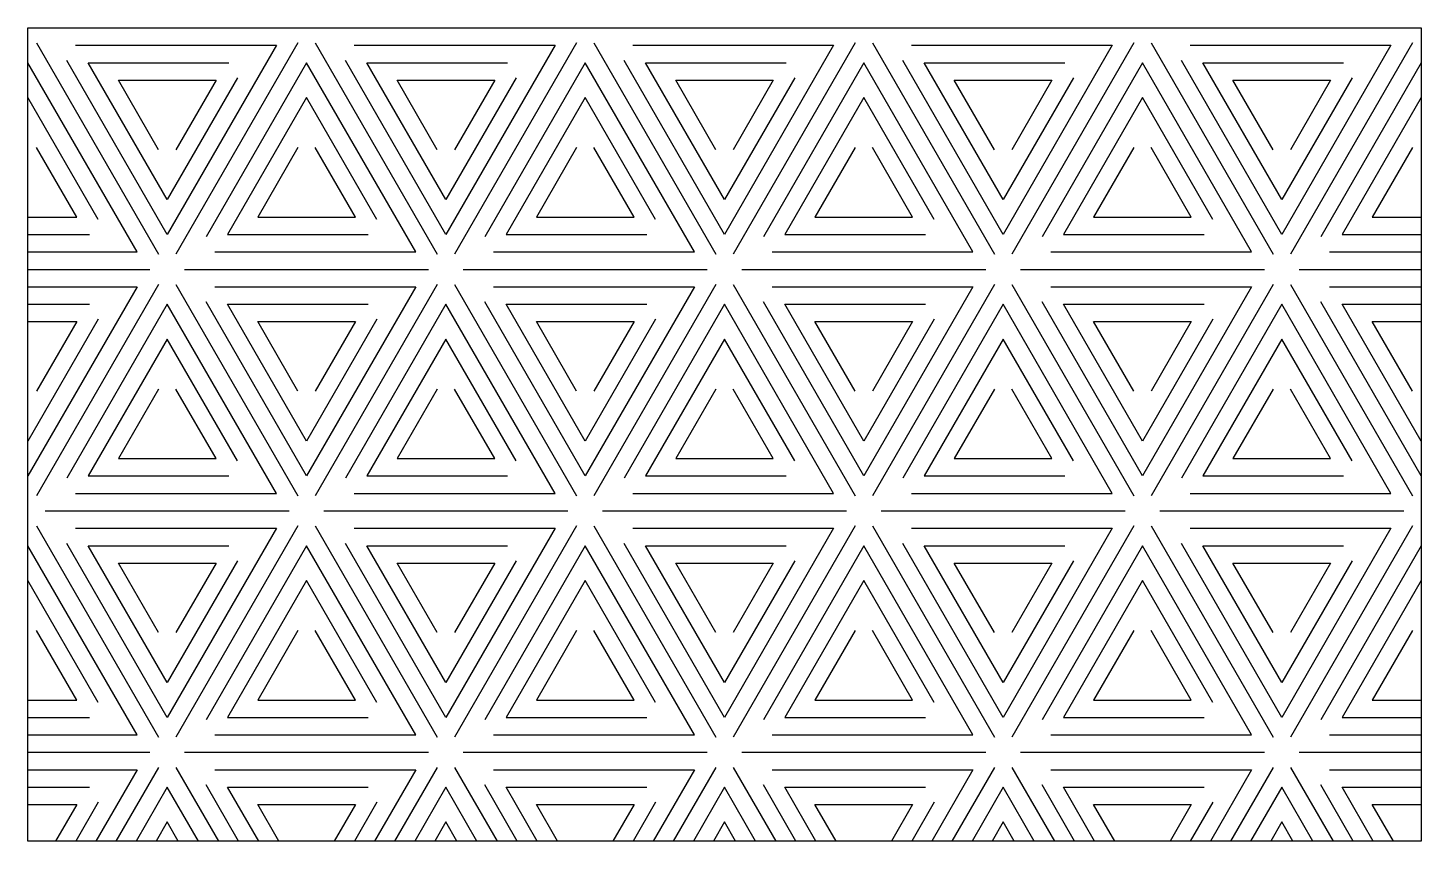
# Model space of a CAD drawing. Header units: millimetres. Extents: x 0 to 120, y 0 to 70.
import ezdxf

# ---------------------------------------------------------------- set-up
doc = ezdxf.new("R2010")
doc.units = ezdxf.units.MM
doc.layers.add('CUT', color=1, linetype='CONTINUOUS')

msp = doc.modelspace()

# ---------------------------------------------------------------- linework, layer by layer
at = {"layer": 'CUT'}
for p, q in [((1.5, 70), (22.5, 70)), ((25.5, 70), (46.5, 70)), ((49.5, 70), (70.5, 70)), ((73.5, 70), (94.5, 70)), ((97.5, 70), (118.5, 70)), ((0.75, 68.701), (11.25, 50.5144)), ((23.25, 68.701), (12.75, 50.5144)), ((24.75, 68.701), (35.25, 50.5144)), ((47.25, 68.701), (36.75, 50.5144)), ((48.75, 68.701), (59.25, 50.5144)), ((71.25, 68.701), (60.75, 50.5144)), ((72.75, 68.701), (83.25, 50.5144)), ((95.25, 68.701), (84.75, 50.5144)), ((96.75, 68.701), (107.25, 50.5144)), ((119.25, 68.701), (108.75, 50.5144)), ((0, 52.2154), (5.3038, 52.2154)), ((112.0981, 50.7154), (120, 50.7154)), ((0, 49.2154), (10.5, 49.2154)), ((13.5, 49.2154), (34.5, 49.2154)), ((37.5, 49.2154), (58.5, 49.2154)), ((61.5, 49.2154), (82.5, 49.2154)), ((85.5, 49.2154), (106.5, 49.2154)), ((109.5, 49.2154), (120, 49.2154)), ((11.25, 47.9164), (0.75, 29.7298)), ((12.75, 47.9164), (23.25, 29.7298)), ((35.25, 47.9164), (24.75, 29.7298)), ((36.75, 47.9164), (47.25, 29.7298)), ((59.25, 47.9164), (48.75, 29.7298)), ((60.75, 47.9164), (71.25, 29.7298)), ((83.25, 47.9164), (72.75, 29.7298)), ((84.75, 47.9164), (95.25, 29.7298)), ((107.25, 47.9164), (96.75, 29.7298)), ((108.75, 47.9164), (119.25, 29.7298)), ((112.0981, 47.7154), (120, 47.7154)), ((0, 46.2154), (5.3038, 46.2154)), ((1.5, 28.4308), (22.5, 28.4308)), ((25.5, 28.4308), (46.5, 28.4308)), ((49.5, 28.4308), (70.5, 28.4308)), ((73.5, 28.4308), (94.5, 28.4308)), ((97.5, 28.4308), (118.5, 28.4308)), ((0.75, 27.1317), (11.25, 8.9452)), ((23.25, 27.1317), (12.75, 8.9452)), ((24.75, 27.1317), (35.25, 8.9452)), ((47.25, 27.1317), (36.75, 8.9452)), ((48.75, 27.1317), (59.25, 8.9452)), ((71.25, 27.1317), (60.75, 8.9452)), ((72.75, 27.1317), (83.25, 8.9452)), ((95.25, 27.1317), (84.75, 8.9452)), ((96.75, 27.1317), (107.25, 8.9452)), ((119.25, 27.1317), (108.75, 8.9452)), ((0, 10.6462), (5.3038, 10.6462)), ((112.0981, 9.1462), (120, 9.1462)), ((0, 7.6462), (10.5, 7.6462)), ((13.5, 7.6462), (34.5, 7.6462)), ((37.5, 7.6462), (58.5, 7.6462)), ((61.5, 7.6462), (82.5, 7.6462)), ((85.5, 7.6462), (106.5, 7.6462)), ((109.5, 7.6462), (120, 7.6462)), ((11.25, 6.3471), (7.5855, 0)), ((12.75, 6.3471), (16.4145, 0)), ((35.25, 6.3471), (31.5855, 0)), ((36.75, 6.3471), (40.4145, 0)), ((59.25, 6.3471), (55.5855, 0)), ((60.75, 6.3471), (64.4145, 0)), ((83.25, 6.3471), (79.5855, 0)), ((84.75, 6.3471), (88.4145, 0)), ((107.25, 6.3471), (103.5855, 0)), ((108.75, 6.3471), (112.4145, 0)), ((112.0981, 6.1462), (120, 6.1462)), ((18.1466, 0), (15.3481, 4.8471)), ((42.1466, 0), (39.3481, 4.8471)), ((66.1466, 0), (63.3481, 4.8471)), ((90.1466, 0), (87.3481, 4.8471)), ((114.1466, 0), (111.3481, 4.8471)), ((0, 4.6462), (5.3038, 4.6462)), ((6.0538, 3.3471), (4.1214, 0)), ((30.0538, 3.3471), (28.1214, 0)), ((54.0538, 3.3471), (52.1214, 0)), ((78.0538, 3.3471), (76.1214, 0)), ((102.0538, 3.3471), (100.1214, 0))]:
    msp.add_line(p, q, dxfattribs=at)
for points in [[(0, 70), (120, 70), (120, 0), (0, 0), (0, 70)], [(4.0981, 68.5), (21.4019, 68.5), (12, 52.2154), (3.3481, 67.201)], [(28.0981, 68.5), (45.4019, 68.5), (36, 52.2154), (27.3481, 67.201)], [(52.0981, 68.5), (69.4019, 68.5), (60, 52.2154), (51.3481, 67.201)], [(76.0981, 68.5), (93.4019, 68.5), (84, 52.2154), (75.3481, 67.201)], [(100.0981, 68.5), (117.4019, 68.5), (108, 52.2154), (99.3481, 67.201)], [(0, 50.7154), (9.4019, 50.7154), (0, 67), (0, 67)], [(18.0538, 65.701), (12, 55.2154), (5.1962, 67), (17.3038, 67)], [(16.0981, 50.7154), (33.4019, 50.7154), (24, 67), (15.3481, 52.0144)], [(42.0538, 65.701), (36, 55.2154), (29.1962, 67), (41.3038, 67)], [(40.0981, 50.7154), (57.4019, 50.7154), (48, 67), (39.3481, 52.0144)], [(66.0538, 65.701), (60, 55.2154), (53.1962, 67), (65.3038, 67)], [(64.0981, 50.7154), (81.4019, 50.7154), (72, 67), (63.3481, 52.0144)], [(90.0538, 65.701), (84, 55.2154), (77.1962, 67), (89.3038, 67)], [(88.0981, 50.7154), (105.4019, 50.7154), (96, 67), (87.3481, 52.0144)], [(114.0538, 65.701), (108, 55.2154), (101.1962, 67), (113.3038, 67)], [(120, 67), (120, 67), (111.3481, 52.0144)], [(11.25, 59.5144), (7.7942, 65.5), (16.2058, 65.5), (12.75, 59.5144)], [(35.25, 59.5144), (31.7942, 65.5), (40.2058, 65.5), (36.75, 59.5144)], [(59.25, 59.5144), (55.7942, 65.5), (64.2058, 65.5), (60.75, 59.5144)], [(83.25, 59.5144), (79.7942, 65.5), (88.2058, 65.5), (84.75, 59.5144)], [(107.25, 59.5144), (103.7942, 65.5), (112.2058, 65.5), (108.75, 59.5144)], [(6.0538, 53.5144), (0, 64), (0, 64)], [(30.0538, 53.5144), (24, 64), (17.1962, 52.2154), (29.3038, 52.2154)], [(54.0538, 53.5144), (48, 64), (41.1962, 52.2154), (53.3038, 52.2154)], [(78.0538, 53.5144), (72, 64), (65.1962, 52.2154), (77.3038, 52.2154)], [(102.0538, 53.5144), (96, 64), (89.1962, 52.2154), (101.3038, 52.2154)], [(120, 64), (120, 64), (113.1962, 52.2154), (120, 52.2154)], [(0, 53.7154), (4.2058, 53.7154), (0.75, 59.701)], [(23.25, 59.701), (19.7942, 53.7154), (28.2058, 53.7154), (24.75, 59.701)], [(47.25, 59.701), (43.7942, 53.7154), (52.2058, 53.7154), (48.75, 59.701)], [(71.25, 59.701), (67.7942, 53.7154), (76.2058, 53.7154), (72.75, 59.701)], [(95.25, 59.701), (91.7942, 53.7154), (100.2058, 53.7154), (96.75, 59.701)], [(119.25, 59.701), (115.7942, 53.7154), (120, 53.7154)], [(0, 47.7154), (9.4019, 47.7154), (0, 31.4308), (0, 31.4308)], [(16.0981, 47.7154), (33.4019, 47.7154), (24, 31.4308), (15.3481, 46.4164)], [(40.0981, 47.7154), (57.4019, 47.7154), (48, 31.4308), (39.3481, 46.4164)], [(64.0981, 47.7154), (81.4019, 47.7154), (72, 31.4308), (63.3481, 46.4164)], [(88.0981, 47.7154), (105.4019, 47.7154), (96, 31.4308), (87.3481, 46.4164)], [(4.0981, 29.9308), (21.4019, 29.9308), (12, 46.2154), (3.3481, 31.2298)], [(30.0538, 44.9164), (24, 34.4308), (17.1962, 46.2154), (29.3038, 46.2154)], [(28.0981, 29.9308), (45.4019, 29.9308), (36, 46.2154), (27.3481, 31.2298)], [(54.0538, 44.9164), (48, 34.4308), (41.1962, 46.2154), (53.3038, 46.2154)], [(52.0981, 29.9308), (69.4019, 29.9308), (60, 46.2154), (51.3481, 31.2298)], [(78.0538, 44.9164), (72, 34.4308), (65.1962, 46.2154), (77.3038, 46.2154)], [(76.0981, 29.9308), (93.4019, 29.9308), (84, 46.2154), (75.3481, 31.2298)], [(102.0538, 44.9164), (96, 34.4308), (89.1962, 46.2154), (101.3038, 46.2154)], [(100.0981, 29.9308), (117.4019, 29.9308), (108, 46.2154), (99.3481, 31.2298)], [(120, 31.4308), (120, 31.4308), (111.3481, 46.4164)], [(120, 34.4308), (120, 34.4308), (113.1962, 46.2154), (120, 46.2154)], [(6.0538, 44.9164), (0, 34.4308), (0, 34.4308)], [(0, 44.7154), (4.2058, 44.7154), (0.75, 38.7298)], [(23.25, 38.7298), (19.7942, 44.7154), (28.2058, 44.7154), (24.75, 38.7298)], [(47.25, 38.7298), (43.7942, 44.7154), (52.2058, 44.7154), (48.75, 38.7298)], [(71.25, 38.7298), (67.7942, 44.7154), (76.2058, 44.7154), (72.75, 38.7298)], [(95.25, 38.7298), (91.7942, 44.7154), (100.2058, 44.7154), (96.75, 38.7298)], [(119.25, 38.7298), (115.7942, 44.7154), (120, 44.7154)], [(18.0538, 32.7298), (12, 43.2154), (5.1962, 31.4308), (17.3038, 31.4308)], [(42.0538, 32.7298), (36, 43.2154), (29.1962, 31.4308), (41.3038, 31.4308)], [(66.0538, 32.7298), (60, 43.2154), (53.1962, 31.4308), (65.3038, 31.4308)], [(90.0538, 32.7298), (84, 43.2154), (77.1962, 31.4308), (89.3038, 31.4308)], [(114.0538, 32.7298), (108, 43.2154), (101.1962, 31.4308), (113.3038, 31.4308)], [(11.25, 38.9164), (7.7942, 32.9308), (16.2058, 32.9308), (12.75, 38.9164)], [(35.25, 38.9164), (31.7942, 32.9308), (40.2058, 32.9308), (36.75, 38.9164)], [(59.25, 38.9164), (55.7942, 32.9308), (64.2058, 32.9308), (60.75, 38.9164)], [(83.25, 38.9164), (79.7942, 32.9308), (88.2058, 32.9308), (84.75, 38.9164)], [(107.25, 38.9164), (103.7942, 32.9308), (112.2058, 32.9308), (108.75, 38.9164)], [(4.0981, 26.9308), (21.4019, 26.9308), (12, 10.6462), (3.3481, 25.6317)], [(28.0981, 26.9308), (45.4019, 26.9308), (36, 10.6462), (27.3481, 25.6317)], [(52.0981, 26.9308), (69.4019, 26.9308), (60, 10.6462), (51.3481, 25.6317)], [(76.0981, 26.9308), (93.4019, 26.9308), (84, 10.6462), (75.3481, 25.6317)], [(100.0981, 26.9308), (117.4019, 26.9308), (108, 10.6462), (99.3481, 25.6317)], [(0, 9.1462), (9.4019, 9.1462), (0, 25.4308), (0, 25.4308)], [(18.0538, 24.1317), (12, 13.6462), (5.1962, 25.4308), (17.3038, 25.4308)], [(16.0981, 9.1462), (33.4019, 9.1462), (24, 25.4308), (15.3481, 10.4452)], [(42.0538, 24.1317), (36, 13.6462), (29.1962, 25.4308), (41.3038, 25.4308)], [(40.0981, 9.1462), (57.4019, 9.1462), (48, 25.4308), (39.3481, 10.4452)], [(66.0538, 24.1317), (60, 13.6462), (53.1962, 25.4308), (65.3038, 25.4308)], [(64.0981, 9.1462), (81.4019, 9.1462), (72, 25.4308), (63.3481, 10.4452)], [(90.0538, 24.1317), (84, 13.6462), (77.1962, 25.4308), (89.3038, 25.4308)], [(88.0981, 9.1462), (105.4019, 9.1462), (96, 25.4308), (87.3481, 10.4452)], [(114.0538, 24.1317), (108, 13.6462), (101.1962, 25.4308), (113.3038, 25.4308)], [(120, 25.4308), (120, 25.4308), (111.3481, 10.4452)], [(11.25, 17.9452), (7.7942, 23.9308), (16.2058, 23.9308), (12.75, 17.9452)], [(35.25, 17.9452), (31.7942, 23.9308), (40.2058, 23.9308), (36.75, 17.9452)], [(59.25, 17.9452), (55.7942, 23.9308), (64.2058, 23.9308), (60.75, 17.9452)], [(83.25, 17.9452), (79.7942, 23.9308), (88.2058, 23.9308), (84.75, 17.9452)], [(107.25, 17.9452), (103.7942, 23.9308), (112.2058, 23.9308), (108.75, 17.9452)], [(6.0538, 11.9452), (0, 22.4308), (0, 22.4308)], [(30.0538, 11.9452), (24, 22.4308), (17.1962, 10.6462), (29.3038, 10.6462)], [(54.0538, 11.9452), (48, 22.4308), (41.1962, 10.6462), (53.3038, 10.6462)], [(78.0538, 11.9452), (72, 22.4308), (65.1962, 10.6462), (77.3038, 10.6462)], [(102.0538, 11.9452), (96, 22.4308), (89.1962, 10.6462), (101.3038, 10.6462)], [(120, 22.4308), (120, 22.4308), (113.1962, 10.6462), (120, 10.6462)], [(0, 12.1462), (4.2058, 12.1462), (0.75, 18.1317)], [(23.25, 18.1317), (19.7942, 12.1462), (28.2058, 12.1462), (24.75, 18.1317)], [(47.25, 18.1317), (43.7942, 12.1462), (52.2058, 12.1462), (48.75, 18.1317)], [(71.25, 18.1317), (67.7942, 12.1462), (76.2058, 12.1462), (72.75, 18.1317)], [(95.25, 18.1317), (91.7942, 12.1462), (100.2058, 12.1462), (96.75, 18.1317)], [(119.25, 18.1317), (115.7942, 12.1462), (120, 12.1462)], [(0, 6.1462), (9.4019, 6.1462), (5.8534, 0)], [(16.0981, 6.1462), (33.4019, 6.1462), (29.8534, 0)], [(40.0981, 6.1462), (57.4019, 6.1462), (53.8534, 0)], [(64.0981, 6.1462), (81.4019, 6.1462), (77.8534, 0)], [(88.0981, 6.1462), (105.4019, 6.1462), (101.8534, 0)], [(14.6825, 0), (12, 4.6462), (9.3175, 0)], [(19.8786, 0), (17.1962, 4.6462), (29.3038, 4.6462)], [(38.6825, 0), (36, 4.6462), (33.3175, 0)], [(43.8786, 0), (41.1962, 4.6462), (53.3038, 4.6462)], [(62.6825, 0), (60, 4.6462), (57.3175, 0)], [(67.8786, 0), (65.1962, 4.6462), (77.3038, 4.6462)], [(86.6825, 0), (84, 4.6462), (81.3175, 0)], [(91.8786, 0), (89.1962, 4.6462), (101.3038, 4.6462)], [(110.6825, 0), (108, 4.6462), (105.3175, 0)], [(115.8786, 0), (113.1962, 4.6462), (120, 4.6462)], [(0, 3.1462), (4.2058, 3.1462), (2.3893, 0)], [(21.6107, 0), (19.7942, 3.1462), (28.2058, 3.1462), (26.3893, 0)], [(45.6107, 0), (43.7942, 3.1462), (52.2058, 3.1462), (50.3893, 0)], [(69.6107, 0), (67.7942, 3.1462), (76.2058, 3.1462), (74.3893, 0)], [(93.6107, 0), (91.7942, 3.1462), (100.2058, 3.1462), (98.3893, 0)], [(117.6107, 0), (115.7942, 3.1462), (120, 3.1462)], [(12.9504, 0), (12, 1.6462), (11.0496, 0)], [(36.9504, 0), (36, 1.6462), (35.0496, 0)], [(60.9504, 0), (60, 1.6462), (59.0496, 0)], [(84.9504, 0), (84, 1.6462), (83.0496, 0)], [(108.9504, 0), (108, 1.6462), (107.0496, 0)]]:
    msp.add_lwpolyline(points, dxfattribs=at)

doc.saveas('drawing.dxf')
